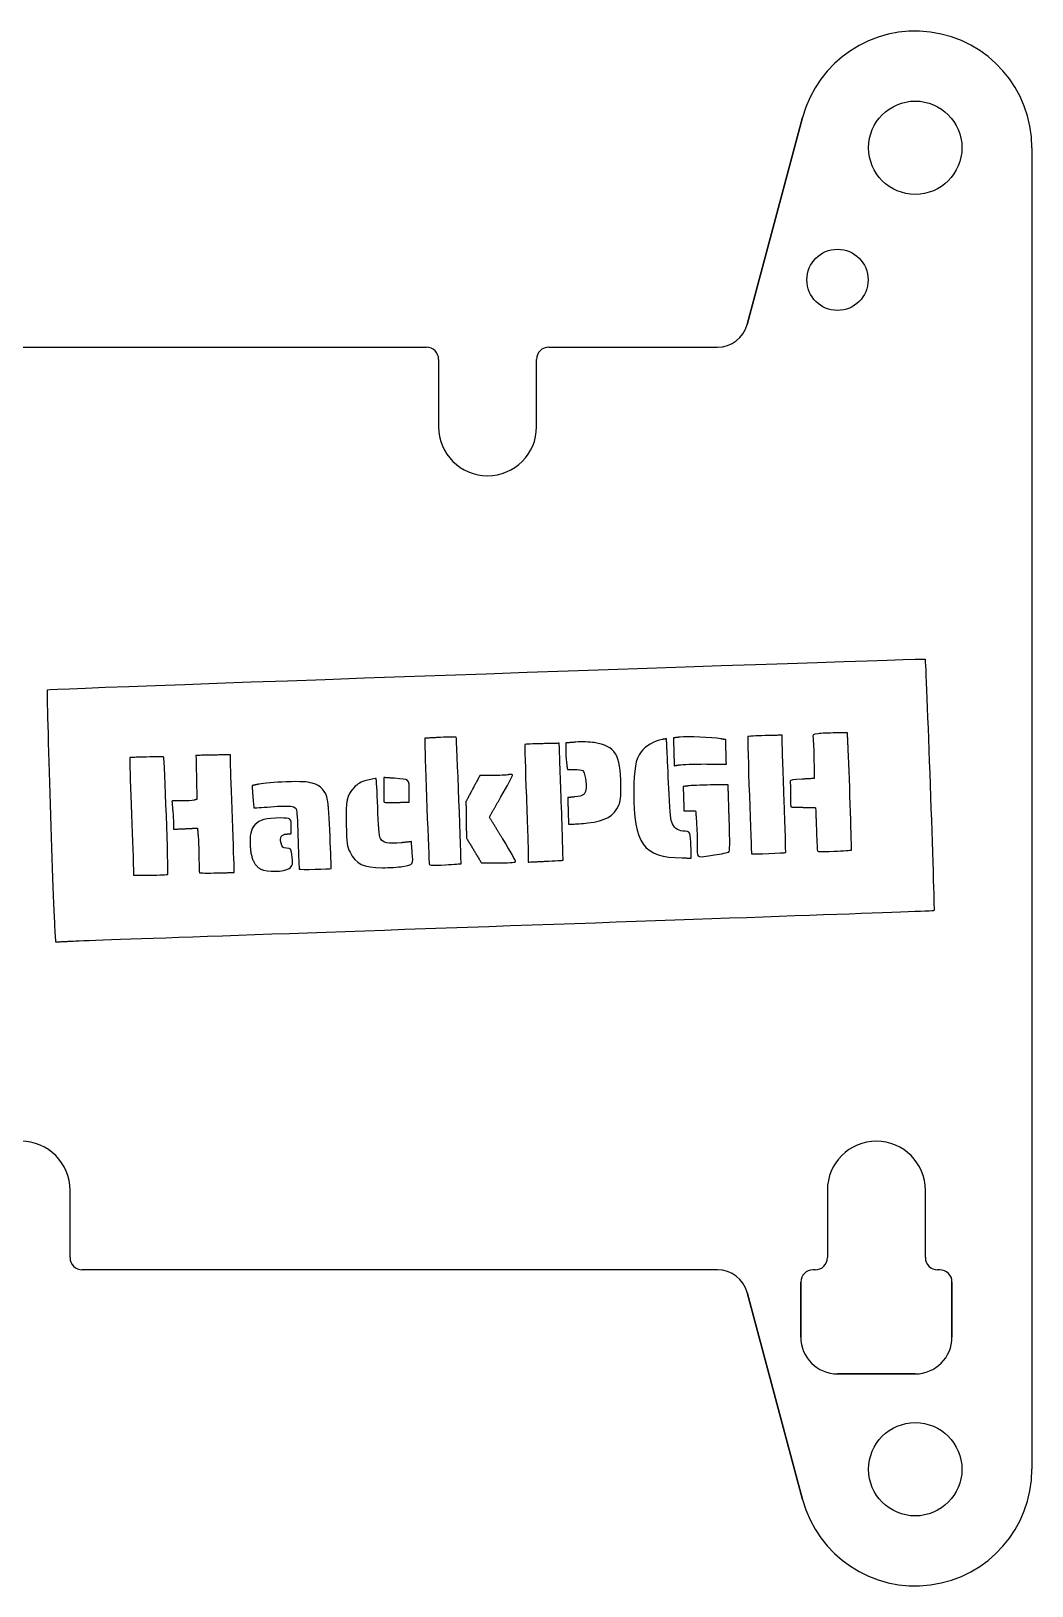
# Model space of a CAD drawing. Header units: millimetres. Extents: x -25.4 to 25.4, y -25.4 to 25.4.
# Drawn here: x -7.3 to 25.4, y -25.4 to 25.4 of the extents above; entities that cross this region are included whole.
import ezdxf

# ---------------------------------------------------------------- set-up
doc = ezdxf.new("R2010")
doc.units = ezdxf.units.MM
doc.layers.add('Fillet001', color=7, linetype='CONTINUOUS')
doc.layers.add('Sketch003', color=7, linetype='CONTINUOUS')

msp = doc.modelspace()

# ---------------------------------------------------------------- linework, layer by layer
at = {"layer": 'Fillet001'}
for p, q in [((16.098, 15.813, 0.01), (17.91, 22.576, 0.01)), ((17.91, 22.576, 2.81), (16.098, 15.813, 2.81)), ((17.91, 22.576, 2.81), (16.098, 15.813, 2.81)), ((16.098, 15.813, 0.01), (17.91, 22.576, 0.01)), ((17.91, 22.576, 2.81), (17.91, 22.576, 0.01)), ((17.91, 22.576, 2.81), (17.91, 22.576, 0.01)), ((23.114, 21.59, 2.81), (23.114, 21.59, 0.01)), ((23.114, 21.59, 2.81), (23.114, 21.59, 0.01)), ((25.4, 21.59, 0.01), (25.4, -21.59, 0.01)), ((25.4, 21.59, 2.81), (25.4, -21.59, 2.81)), ((25.4, 21.59, 2.81), (25.4, 21.59, 0.01)), ((25.4, 21.59, 0.01), (25.4, -21.59, 0.01)), ((25.4, 21.59, 2.81), (25.4, 21.59, 0.01)), ((25.4, 21.59, 2.81), (25.4, -21.59, 2.81)), ((20.05, 17.272, 2.81), (20.05, 17.272, 0.01)), ((20.05, 17.272, 2.81), (20.05, 17.272, 0.01)), ((16.098, 15.813, 2.81), (16.098, 15.813, 0.01)), ((16.098, 15.813, 2.81), (16.098, 15.813, 0.01)), ((-15.132, 15.072, 0.01), (5.62, 15.072, 0.01)), ((-15.132, 15.072, 2.81), (5.62, 15.072, 2.81)), ((-15.132, 15.072, 0.01), (5.62, 15.072, 0.01)), ((-15.132, 15.072, 2.81), (5.62, 15.072, 2.81)), ((5.62, 15.072, 0.01), (5.62, 15.072, 2.81)), ((5.62, 15.072, 0.01), (5.62, 15.072, 2.81)), ((9.62, 15.072, 0.01), (15.132, 15.072, 0.01)), ((9.62, 15.072, 2.81), (15.132, 15.072, 2.81)), ((9.62, 15.072, 0.01), (9.62, 15.072, 2.81)), ((9.62, 15.072, 0.01), (15.132, 15.072, 0.01)), ((9.62, 15.072, 0.01), (9.62, 15.072, 2.81)), ((9.62, 15.072, 2.81), (15.132, 15.072, 2.81)), ((15.132, 15.072, 2.81), (15.132, 15.072, 0.01)), ((15.132, 15.072, 2.81), (15.132, 15.072, 0.01)), ((6.02, 14.672, 0.01), (6.02, 12.472, 0.01)), ((6.02, 14.672, 0.01), (6.02, 14.672, 2.81)), ((6.02, 14.672, 2.81), (6.02, 12.472, 2.81)), ((6.02, 14.672, 0.01), (6.02, 12.472, 0.01)), ((6.02, 14.672, 0.01), (6.02, 14.672, 2.81)), ((6.02, 14.672, 2.81), (6.02, 12.472, 2.81)), ((9.22, 12.472, 0.01), (9.22, 14.672, 0.01)), ((9.22, 12.472, 2.81), (9.22, 14.672, 2.81)), ((9.22, 12.472, 0.01), (9.22, 14.672, 0.01)), ((9.22, 14.672, 0.01), (9.22, 14.672, 2.81)), ((9.22, 12.472, 2.81), (9.22, 14.672, 2.81)), ((9.22, 14.672, 0.01), (9.22, 14.672, 2.81)), ((6.02, 12.472, 0.01), (6.02, 12.472, 2.81)), ((6.02, 12.472, 0.01), (6.02, 12.472, 2.81)), ((9.22, 12.472, 0.01), (9.22, 12.472, 2.81)), ((9.22, 12.472, 0.01), (9.22, 12.472, 2.81)), ((-6.02, -14.672, 0.01), (-6.02, -12.472, 0.01)), ((-6.02, -14.672, 2.81), (-6.02, -12.472, 2.81)), ((-6.02, -12.472, 0.01), (-6.02, -12.472, 2.81)), ((-6.02, -14.672, 0.01), (-6.02, -12.472, 0.01)), ((-6.02, -12.472, 0.01), (-6.02, -12.472, 2.81)), ((-6.02, -14.672, 2.81), (-6.02, -12.472, 2.81)), ((18.72, -12.472, 0.01), (18.72, -14.672, 0.01)), ((18.72, -12.472, 2.81), (18.72, -14.672, 2.81)), ((18.72, -12.472, 0.01), (18.72, -12.472, 2.81)), ((18.72, -12.472, 0.01), (18.72, -14.672, 0.01)), ((18.72, -12.472, 0.01), (18.72, -12.472, 2.81)), ((18.72, -12.472, 2.81), (18.72, -14.672, 2.81)), ((21.92, -14.672, 0.01), (21.92, -12.472, 0.01)), ((21.92, -14.672, 2.81), (21.92, -12.472, 2.81)), ((21.92, -14.672, 0.01), (21.92, -12.472, 0.01)), ((21.92, -12.472, 0.01), (21.92, -12.472, 2.81)), ((21.92, -14.672, 2.81), (21.92, -12.472, 2.81)), ((21.92, -12.472, 0.01), (21.92, -12.472, 2.81)), ((-6.02, -14.672, 0.01), (-6.02, -14.672, 2.81)), ((-6.02, -14.672, 0.01), (-6.02, -14.672, 2.81)), ((18.72, -14.672, 0.01), (18.72, -14.672, 2.81)), ((18.72, -14.672, 0.01), (18.72, -14.672, 2.81)), ((21.92, -14.672, 0.01), (21.92, -14.672, 2.81)), ((21.92, -14.672, 0.01), (21.92, -14.672, 2.81)), ((15.132, -15.072, 0.01), (-5.62, -15.072, 0.01)), ((15.132, -15.072, 2.81), (-5.62, -15.072, 2.81)), ((-5.62, -15.072, 0.01), (-5.62, -15.072, 2.81)), ((15.132, -15.072, 0.01), (-5.62, -15.072, 0.01)), ((-5.62, -15.072, 0.01), (-5.62, -15.072, 2.81)), ((15.132, -15.072, 2.81), (-5.62, -15.072, 2.81)), ((15.132, -15.072, 2.81), (15.132, -15.072, 0.01)), ((15.132, -15.072, 2.81), (15.132, -15.072, 0.01)), ((18.32, -15.072, 0.01), (18.25, -15.072, 0.01)), ((18.32, -15.072, 2.81), (18.25, -15.072, 2.81)), ((18.32, -15.072, 0.01), (18.25, -15.072, 0.01)), ((18.25, -15.072, 2.81), (18.25, -15.072, 0.01)), ((18.32, -15.072, 2.81), (18.25, -15.072, 2.81)), ((18.25, -15.072, 2.81), (18.25, -15.072, 0.01)), ((18.32, -15.072, 0.01), (18.32, -15.072, 2.81)), ((18.32, -15.072, 0.01), (18.32, -15.072, 2.81)), ((22.39, -15.072, 0.01), (22.32, -15.072, 0.01)), ((22.39, -15.072, 2.81), (22.32, -15.072, 2.81)), ((22.39, -15.072, 0.01), (22.32, -15.072, 0.01)), ((22.32, -15.072, 0.01), (22.32, -15.072, 2.81)), ((22.39, -15.072, 2.81), (22.32, -15.072, 2.81)), ((22.32, -15.072, 0.01), (22.32, -15.072, 2.81)), ((22.39, -15.072, 2.81), (22.39, -15.072, 0.01)), ((22.39, -15.072, 2.81), (22.39, -15.072, 0.01)), ((17.85, -15.472, 0.01), (17.85, -17.272, 0.01)), ((17.85, -17.272, 2.81), (17.85, -15.472, 2.81)), ((17.85, -17.272, 2.81), (17.85, -15.472, 2.81)), ((17.85, -15.472, 2.81), (17.85, -15.472, 0.01)), ((17.85, -15.472, 0.01), (17.85, -17.272, 0.01)), ((17.85, -15.472, 2.81), (17.85, -15.472, 0.01)), ((22.79, -17.272, 0.01), (22.79, -15.472, 0.01)), ((22.79, -15.472, 2.81), (22.79, -17.272, 2.81)), ((22.79, -15.472, 2.81), (22.79, -15.472, 0.01)), ((22.79, -15.472, 2.81), (22.79, -17.272, 2.81)), ((22.79, -15.472, 2.81), (22.79, -15.472, 0.01)), ((22.79, -17.272, 0.01), (22.79, -15.472, 0.01)), ((16.098, -15.813, 0.01), (17.91, -22.576, 0.01)), ((17.91, -22.576, 2.81), (16.098, -15.813, 2.81)), ((17.91, -22.576, 2.81), (16.098, -15.813, 2.81)), ((16.098, -15.813, 2.81), (16.098, -15.813, 0.01)), ((16.098, -15.813, 0.01), (17.91, -22.576, 0.01)), ((16.098, -15.813, 2.81), (16.098, -15.813, 0.01)), ((17.85, -17.272, 2.81), (17.85, -17.272, 0.01)), ((17.85, -17.272, 2.81), (17.85, -17.272, 0.01)), ((22.79, -17.272, 2.81), (22.79, -17.272, 0.01)), ((22.79, -17.272, 2.81), (22.79, -17.272, 0.01)), ((19.05, -18.472, 0.01), (21.59, -18.472, 0.01)), ((21.59, -18.472, 2.81), (19.05, -18.472, 2.81)), ((21.59, -18.472, 2.81), (19.05, -18.472, 2.81)), ((19.05, -18.472, 2.81), (19.05, -18.472, 0.01)), ((19.05, -18.472, 0.01), (21.59, -18.472, 0.01)), ((19.05, -18.472, 2.81), (19.05, -18.472, 0.01)), ((21.59, -18.472, 2.81), (21.59, -18.472, 0.01)), ((21.59, -18.472, 2.81), (21.59, -18.472, 0.01)), ((23.114, -21.59, 2.81), (23.114, -21.59, 0.01)), ((23.114, -21.59, 2.81), (23.114, -21.59, 0.01)), ((25.4, -21.59, 2.81), (25.4, -21.59, 0.01)), ((25.4, -21.59, 2.81), (25.4, -21.59, 0.01)), ((17.91, -22.576, 2.81), (17.91, -22.576, 0.01)), ((17.91, -22.576, 2.81), (17.91, -22.576, 0.01))]:
    msp.add_line(p, q, dxfattribs=at)
for centre, radius in [((21.59, 21.59, 0.01), 1.524), ((21.59, 21.59, 2.81), 1.524), ((21.59, 21.59, 2.81), 1.524), ((21.59, 21.59, 0.01), 1.524), ((19.05, 17.272, 0.01), 1), ((19.05, 17.272, 2.81), 1), ((19.05, 17.272, 2.81), 1), ((19.05, 17.272, 0.01), 1), ((21.59, -21.59, 0.01), 1.524), ((21.59, -21.59, 2.81), 1.524), ((21.59, -21.59, 2.81), 1.524), ((21.59, -21.59, 0.01), 1.524)]:
    msp.add_circle(centre, radius, dxfattribs=at)
for centre, radius, start, end in [((21.59, 21.59, 0.01), 3.81, 0, 165), ((21.59, 21.59, 2.81), 3.81, 0, 165), ((21.59, 21.59, 2.81), 3.81, 0, 165), ((21.59, 21.59, 0.01), 3.81, 0, 165), ((15.132, 16.072, 0.01), 1, -90, -15), ((15.132, 16.072, 2.81), 1, -90, -15), ((15.132, 16.072, 2.81), 1, -90, -15), ((15.132, 16.072, 0.01), 1, -90, -15), ((5.62, 14.672, 0.01), 0.4, 0, 90), ((5.62, 14.672, 0.01), 0.4, 0, 90), ((5.62, 14.672, 2.81), 0.4, 0, 90), ((5.62, 14.672, 2.81), 0.4, 0, 90), ((9.62, 14.672, 0.01), 0.4, 90, 180), ((9.62, 14.672, 2.81), 0.4, 90, 180), ((9.62, 14.672, 0.01), 0.4, 90, 180), ((9.62, 14.672, 2.81), 0.4, 90, 180), ((7.62, 12.472, 0.01), 1.6, 180, 0), ((7.62, 12.472, 2.81), 1.6, 180, 0), ((7.62, 12.472, 0.01), 1.6, 180, 0), ((7.62, 12.472, 2.81), 1.6, 180, 0), ((-7.62, -12.472, 0.01), 1.6, 0, 180), ((-7.62, -12.472, 2.81), 1.6, 0, 180), ((-7.62, -12.472, 0.01), 1.6, 0, 180), ((-7.62, -12.472, 2.81), 1.6, 0, 180), ((20.32, -12.472, 0.01), 1.6, 0, 180), ((20.32, -12.472, 2.81), 1.6, 0, 180), ((20.32, -12.472, 0.01), 1.6, 0, 180), ((20.32, -12.472, 2.81), 1.6, 0, 180), ((-5.62, -14.672, 0.01), 0.4, 180, -90), ((-5.62, -14.672, 2.81), 0.4, 180, -90), ((-5.62, -14.672, 0.01), 0.4, 180, -90), ((-5.62, -14.672, 2.81), 0.4, 180, -90), ((18.32, -14.672, 0.01), 0.4, -90, 0), ((18.32, -14.672, 2.81), 0.4, -90, 0), ((18.32, -14.672, 0.01), 0.4, -90, 0), ((18.32, -14.672, 2.81), 0.4, -90, 0), ((22.32, -14.672, 0.01), 0.4, 180, -90), ((22.32, -14.672, 2.81), 0.4, 180, -90), ((22.32, -14.672, 0.01), 0.4, 180, -90), ((22.32, -14.672, 2.81), 0.4, 180, -90), ((15.132, -16.072, 0.01), 1, 15, 90), ((15.132, -16.072, 2.81), 1, 15, 90), ((15.132, -16.072, 2.81), 1, 15, 90), ((15.132, -16.072, 0.01), 1, 15, 90), ((18.25, -15.472, 0.01), 0.4, 90, 180), ((18.25, -15.472, 2.81), 0.4, 90, 180), ((18.25, -15.472, 2.81), 0.4, 90, 180), ((18.25, -15.472, 0.01), 0.4, 90, 180), ((22.39, -15.472, 0.01), 0.4, 0, 90), ((22.39, -15.472, 2.81), 0.4, 0, 90), ((22.39, -15.472, 2.81), 0.4, 0, 90), ((22.39, -15.472, 0.01), 0.4, 0, 90), ((19.05, -17.272, 0.01), 1.2, 180, -90), ((19.05, -17.272, 2.81), 1.2, 180, -90), ((19.05, -17.272, 2.81), 1.2, 180, -90), ((19.05, -17.272, 0.01), 1.2, 180, -90), ((21.59, -17.272, 0.01), 1.2, -90, 0), ((21.59, -17.272, 2.81), 1.2, -90, 0), ((21.59, -17.272, 2.81), 1.2, -90, 0), ((21.59, -17.272, 0.01), 1.2, -90, 0), ((21.59, -21.59, 0.01), 3.81, -165, 0), ((21.59, -21.59, 2.81), 3.81, -165, 0), ((21.59, -21.59, 2.81), 3.81, -165, 0), ((21.59, -21.59, 0.01), 3.81, -165, 0)]:
    msp.add_arc(centre, radius, start, end, dxfattribs=at)
at = {"layer": 'Sketch003'}
for points, degree in [([(-6.758, 3.88), (-6.723, 3.915), (21.876, 4.912), (21.909, 4.88)], 3), ([(21.909, 4.88), (21.938, 4.851), (22.229, -3.316), (22.202, -3.342)], 3), ([(-6.504, -4.056), (-6.55, -3.452), (-6.783, 3.855), (-6.758, 3.88)], 3), ([(5.574, 2.095), (5.573, 1.698), (5.7, -1.76), (5.717, -1.813)], 3), ([(5.575, 2.297), (5.574, 2.095)], 1), ([(6.08, 2.321), (5.575, 2.297)], 1), ([(6.597, 2.332), (6.59, 2.339), (6.357, 2.334), (6.08, 2.321)], 3), ([(6.752, -1.804), (6.764, -1.793), (6.61, 2.319), (6.597, 2.332)], 3), ([(8.837, 2.091), (8.829, 2.084), (8.852, 1.313), (8.886, 0.378)], 3), ([(9.405, 2.117), (9.1, 2.11), (8.844, 2.099), (8.837, 2.091)], 3), ([(9.96, 2.13), (9.405, 2.117)], 1), ([(10.027, 0.226), (9.96, 2.13)], 1), ([(10.506, 2.168), (10.179, 2.141)], 1), ([(10.179, 2.141), (10.179, 1.858)], 1), ([(11.106, 2.151), (10.948, 2.177), (10.696, 2.184), (10.506, 2.168)], 3), ([(11.975, 0.761), (11.97, 1.757), (11.792, 2.041), (11.106, 2.151)], 3), ([(13.32, 2.255), (13.078, 2.216), (12.752, 2.025), (12.632, 1.852)], 3), ([(13.464, 2.278), (13.32, 2.255)], 1), ([(13.487, 1.788), (13.464, 2.278)], 1), ([(13.908, 2.333), (13.691, 2.306)], 1), ([(13.691, 2.306), (13.703, 1.851)], 1), ([(15.239, 2.276), (14.96, 2.326), (14.132, 2.361), (13.908, 2.333)], 3), ([(15.398, 2.248), (15.239, 2.276)], 1), ([(15.409, 1.85), (15.398, 2.248)], 1), ([(16.119, 2.349), (16.103, 2.332), (16.229, -1.474), (16.246, -1.484)], 3), ([(16.691, 2.382), (16.387, 2.374), (16.129, 2.36), (16.119, 2.349)], 3), ([(17.243, 2.394), (16.691, 2.382)], 1), ([(17.243, 2.203), (17.243, 2.394)], 1), ([(17.306, 0.292), (17.271, 1.238), (17.243, 2.098), (17.243, 2.203)], 3), ([(18.416, 2.442), (18.232, 2.417), (18.229, 2.414), (18.25, 2.293)], 3), ([(18.25, 2.293), (18.262, 2.226), (18.276, 1.902), (18.281, 1.575)], 3), ([(18.989, 2.468), (18.777, 2.468), (18.519, 2.456), (18.416, 2.442)], 3), ([(19.375, 2.468), (18.989, 2.468)], 1), ([(19.4, 1.922), (19.375, 2.468)], 1), ([(-3.523, 1.682), (-4.069, 1.666)], 1), ([(-4.069, 1.666), (-4.068, 1.502)], 1), ([(-2.958, 1.682), (-2.969, 1.691), (-3.223, 1.69), (-3.523, 1.682)], 3), ([(-2.825, -2.146), (-2.801, -2.107), (-2.932, 1.663), (-2.958, 1.682)], 3), ([(-1.341, 1.745), (-1.906, 1.734)], 1), ([(-1.906, 1.734), (-1.891, 1.015)], 1), ([(-0.775, 1.756), (-1.341, 1.745)], 1), ([(-0.774, 1.467), (-0.775, 1.756)], 1), ([(10.179, 1.858), (10.179, 1.702), (10.191, 1.508), (10.204, 1.426)], 3), ([(12.632, 1.852), (12.451, 1.591), (12.398, 1.299), (12.398, 0.561)], 3), ([(13.548, 0.473), (13.528, 0.926), (13.5, 1.518), (13.487, 1.788)], 3), ([(13.703, 1.851), (13.716, 1.396)], 1), ([(15.42, 1.452), (15.409, 1.85)], 1), ([(18.281, 1.575), (18.291, 0.98)], 1), ([(19.502, -1.357), (19.517, -1.343), (19.45, 0.839), (19.4, 1.922)], 3), ([(-4.068, 1.502), (-4.067, 1.411), (-4.041, 0.649), (-4.01, -0.191)], 3), ([(-0.716, -0.33), (-0.747, 0.499), (-0.774, 1.308), (-0.774, 1.467)], 3), ([(7.368, 1.079), (7.14, 0.652)], 1), ([(7.776, 1.079), (7.368, 1.079)], 1), ([(8.308, 1.104), (8.24, 1.09), (8.001, 1.079), (7.776, 1.079)], 3), ([(8.055, 0.378), (8.262, 0.74), (8.433, 1.057), (8.433, 1.082)], 3), ([(8.433, 1.082), (8.432, 1.128), (8.308, 1.104)], 2), ([(10.204, 1.426), (10.229, 1.277)], 1), ([(10.229, 1.277), (10.452, 1.277)], 1), ([(10.452, 1.277), (10.575, 1.276), (10.7, 1.26), (10.731, 1.241)], 3), ([(10.731, 1.241), (10.797, 1.198), (10.861, 0.793), (10.828, 0.614)], 3), ([(13.716, 1.396), (13.882, 1.426)], 1), ([(13.882, 1.426), (13.973, 1.442), (14.357, 1.455), (14.734, 1.454)], 3), ([(14.734, 1.454), (15.42, 1.452)], 1), ([(14.734, 1.454), (14.734, 1.454)], 1), ([(-1.891, 1.015), (-1.876, 0.297)], 1), ([(0.162, 0.798), (-0.072, 0.748)], 1), ([(-0.072, 0.748), (-0.049, 0.393)], 1), ([(1.033, 0.869), (0.683, 0.858), (0.291, 0.826), (0.162, 0.798)], 3), ([(1.892, 0.826), (1.713, 0.878), (1.55, 0.886), (1.033, 0.869)], 3), ([(2.396, 0.277), (2.338, 0.569), (2.178, 0.743), (1.892, 0.826)], 3), ([(3.249, 0.673), (3.014, 0.423), (2.984, 0.279), (3.002, -0.529)], 3), ([(3.693, 0.921), (3.461, 0.863), (3.392, 0.824), (3.249, 0.673)], 3), ([(3.982, 0.978), (3.974, 0.985), (3.844, 0.96), (3.693, 0.921)], 3), ([(4.031, 0.045), (4.012, 0.551), (3.99, 0.97), (3.982, 0.978)], 3), ([(4.577, 0.986), (4.226, 1.011)], 1), ([(4.226, 1.011), (4.226, 0.615)], 1), ([(4.226, 0.615), (4.226, 0.397), (4.233, 0.211), (4.242, 0.202)], 3), ([(5.059, 0.561), (5.059, 0.972), (5.083, 0.95), (4.577, 0.986)], 3), ([(5.059, 0.211), (5.059, 0.561)], 1), ([(7.14, 0.652), (6.913, 0.225)], 1), ([(10.828, 0.614), (10.797, 0.442), (10.746, 0.408), (10.472, 0.38)], 3), ([(11.909, 0.106), (11.962, 0.229), (11.976, 0.378), (11.975, 0.761)], 3), ([(12.398, 0.561), (12.398, -1.18), (12.698, -1.593), (13.979, -1.615)], 3), ([(14.167, 0.737), (14.009, 0.716)], 1), ([(14.009, 0.716), (14.021, 0.322)], 1), ([(14.902, 0.768), (14.585, 0.763), (14.255, 0.749), (14.167, 0.737)], 3), ([(15.477, 0.777), (14.902, 0.768)], 1), ([(15.511, -0.307), (15.477, 0.777)], 1), ([(17.896, 0.96), (17.614, 0.946), (17.502, 0.926), (17.505, 0.89)], 3), ([(17.505, 0.89), (17.507, 0.863), (17.512, 0.663), (17.515, 0.445)], 3), ([(18.291, 0.98), (17.896, 0.96)], 1), ([(-2.378, 0.246), (-2.692, 0.245)], 1), ([(-2.692, 0.245), (-2.666, -0.058)], 1), ([(-1.97, 0.272), (-2.022, 0.258), (-2.206, 0.246), (-2.378, 0.246)], 3), ([(-1.876, 0.297), (-1.97, 0.272)], 1), ([(-0.049, 0.393), (-0.036, 0.198), (-0.02, 0.033), (-0.013, 0.026)], 3), ([(-0.013, 0.026), (-0.006, 0.019), (0.241, 0.032), (0.535, 0.056)], 3), ([(0.535, 0.056), (1.193, 0.11), (1.354, 0.087), (1.383, -0.064)], 3), ([(2.506, -1.962), (2.531, -1.943), (2.43, 0.108), (2.396, 0.277)], 3), ([(4.117, -0.98), (4.085, -0.913), (4.054, -0.542), (4.031, 0.045)], 3), ([(4.242, 0.202), (4.251, 0.193), (4.439, 0.191), (4.659, 0.198)], 3), ([(4.659, 0.198), (5.059, 0.211)], 1), ([(6.913, 0.225), (6.921, -0.37)], 1), ([(7.677, -0.282), (8.055, 0.378)], 1), ([(8.886, 0.378), (8.92, -0.557), (8.949, -1.419), (8.948, -1.537)], 3), ([(10.084, -1.688), (10.09, -1.683), (10.064, -0.821), (10.027, 0.226)], 3), ([(10.472, 0.38), (10.238, 0.355)], 1), ([(10.238, 0.355), (10.251, -0.077)], 1), ([(10.899, -0.471), (11.46, -0.412), (11.761, -0.24), (11.909, 0.106)], 3), ([(13.658, -0.499), (13.6, -0.38), (13.579, -0.19), (13.548, 0.473)], 3), ([(14.021, 0.322), (14.034, -0.072)], 1), ([(17.356, -1.44), (17.363, -1.433), (17.341, -0.654), (17.306, 0.292)], 3), ([(17.515, 0.445), (17.521, 0.05)], 1), ([(17.521, 0.05), (17.928, 0.038)], 1), ([(17.928, 0.038), (18.335, 0.027)], 1), ([(18.335, 0.027), (18.359, -0.628)], 1), ([(-4.01, -0.191), (-3.978, -1.032), (-3.952, -1.822), (-3.951, -1.947)], 3), ([(-2.666, -0.058), (-2.652, -0.225), (-2.64, -0.433), (-2.64, -0.52)], 3), ([(-0.657, -1.965), (-0.658, -1.895), (-0.684, -1.16), (-0.716, -0.33)], 3), ([(0.85, -0.31), (0.385, -0.31), (0.164, -0.369), (0.022, -0.531)], 3), ([(1.209, -0.629), (1.209, -0.316), (1.203, -0.31), (0.85, -0.31)], 3), ([(1.383, -0.064), (1.394, -0.123), (1.416, -0.573), (1.43, -1.064)], 3), ([(6.921, -0.37), (6.929, -0.965)], 1), ([(8.115, -0.992), (7.677, -0.282)], 1), ([(10.251, -0.077), (10.263, -0.509)], 1), ([(10.263, -0.509), (10.409, -0.508)], 1), ([(10.409, -0.508), (10.49, -0.508), (10.71, -0.491), (10.899, -0.471)], 3), ([(10.899, -0.471), (10.899, -0.471)], 1), ([(14.073, -0.746), (13.869, -0.745), (13.742, -0.67), (13.658, -0.499)], 3), ([(14.034, -0.072), (14.224, -0.072)], 1), ([(14.224, -0.072), (14.414, -0.072)], 1), ([(14.414, -0.072), (14.439, -0.376)], 1), ([(14.439, -0.376), (14.453, -0.543), (14.465, -0.882), (14.465, -1.13)], 3), ([(15.496, -1.422), (15.535, -1.398), (15.538, -1.164), (15.511, -0.307)], 3), ([(-2.64, -0.52), (-2.64, -0.678)], 1), ([(-2.64, -0.678), (-2.249, -0.659)], 1), ([(-2.249, -0.659), (-1.857, -0.64)], 1), ([(-1.857, -0.64), (-1.832, -0.938)], 1), ([(-1.832, -0.938), (-1.818, -1.101), (-1.807, -1.426), (-1.807, -1.659)], 3), ([(0.022, -0.531), (-0.121, -0.694), (-0.155, -0.855), (-0.132, -1.258)], 3), ([(0.874, -1.131), (0.825, -0.932), (0.878, -0.85), (1.065, -0.834)], 3), ([(1.065, -0.834), (1.209, -0.821)], 1), ([(1.209, -0.821), (1.209, -0.629)], 1), ([(3.002, -0.529), (3.015, -1.172), (3.021, -1.214), (3.127, -1.431)], 3), ([(4.796, -1.12), (4.381, -1.166), (4.187, -1.126), (4.117, -0.98)], 3), ([(6.929, -0.965), (7.175, -1.372)], 1), ([(8.531, -1.741), (8.543, -1.72), (8.356, -1.383), (8.115, -0.992)], 3), ([(14.241, -0.896), (14.218, -0.756), (14.208, -0.747), (14.073, -0.746)], 3), ([(14.266, -1.332), (14.266, -1.174), (14.255, -0.978), (14.241, -0.896)], 3), ([(18.359, -0.628), (18.372, -0.988), (18.386, -1.314), (18.389, -1.352)], 3), ([(-0.132, -1.258), (-0.1, -1.812), (0.217, -1.986)], 2), ([(1.055, -1.295), (0.925, -1.284), (0.908, -1.268), (0.874, -1.131)], 3), ([(1.224, -1.489), (1.2, -1.314), (1.194, -1.306), (1.055, -1.295)], 3), ([(1.14, -1.961), (1.257, -1.883), (1.269, -1.816), (1.224, -1.489)], 3), ([(1.43, -1.064), (1.445, -1.556), (1.463, -1.968), (1.47, -1.981)], 3), ([(3.127, -1.431), (3.315, -1.814), (3.558, -1.93), (4.183, -1.935)], 3), ([(5.131, -1.083), (4.796, -1.12)], 1), ([(4.84, -1.895), (5.199, -1.833), (5.192, -1.843), (5.159, -1.436)], 3), ([(5.159, -1.436), (5.131, -1.083)], 1), ([(7.175, -1.372), (7.42, -1.779)], 1), ([(14.267, -1.62), (14.266, -1.332)], 1), ([(14.465, -1.13), (14.465, -1.655), (14.406, -1.615), (15.037, -1.517)], 3), ([(15.037, -1.517), (15.262, -1.482), (15.468, -1.439), (15.496, -1.422)], 3), ([(15.037, -1.517), (15.037, -1.517)], 1), ([(16.246, -1.484), (16.261, -1.493), (17.344, -1.45), (17.356, -1.44)], 3), ([(17.356, -1.44), (17.356, -1.44)], 1), ([(18.389, -1.352), (18.394, -1.415), (18.439, -1.419), (18.94, -1.396)], 3), ([(18.94, -1.396), (19.24, -1.382), (19.493, -1.365), (19.502, -1.357)], 3), ([(19.502, -1.357), (19.502, -1.357)], 1), ([(-3.951, -1.947), (-3.95, -2.176)], 1), ([(-1.807, -1.659), (-1.807, -1.892), (-1.799, -2.091), (-1.79, -2.1)], 3), ([(-0.656, -2.092), (-0.657, -1.965)], 1), ([(0.217, -1.986), (0.402, -2.087), (0.972, -2.071), (1.14, -1.961)], 3), ([(1.14, -1.961), (1.14, -1.961)], 1), ([(1.47, -1.981), (1.482, -2), (2.48, -1.982), (2.506, -1.962)], 3), ([(4.183, -1.935), (4.41, -1.936), (4.706, -1.918), (4.84, -1.895)], 3), ([(5.717, -1.813), (5.732, -1.858), (5.829, -1.862), (6.24, -1.839)], 3), ([(6.24, -1.839), (6.518, -1.823), (6.749, -1.808), (6.752, -1.804)], 3), ([(6.752, -1.804), (6.752, -1.804)], 1), ([(7.42, -1.779), (7.964, -1.779)], 1), ([(7.964, -1.779), (8.265, -1.779), (8.518, -1.762), (8.531, -1.741)], 3), ([(8.531, -1.741), (8.531, -1.741)], 1), ([(8.948, -1.537), (8.948, -1.751)], 1), ([(8.948, -1.751), (9.512, -1.724)], 1), ([(9.512, -1.724), (9.821, -1.71), (10.079, -1.693), (10.084, -1.688)], 3), ([(10.084, -1.688), (10.084, -1.688)], 1), ([(13.979, -1.615), (14.267, -1.62)], 1), ([(-3.95, -2.176), (-3.397, -2.176)], 1), ([(-3.397, -2.176), (-3.092, -2.176), (-2.835, -2.162), (-2.825, -2.146)], 3), ([(-2.825, -2.146), (-2.825, -2.146)], 1), ([(-1.79, -2.1), (-1.781, -2.109), (-1.522, -2.111), (-1.215, -2.104)], 3), ([(-1.215, -2.104), (-0.656, -2.092)], 1), ([(22.202, -3.342), (22.192, -3.351), (15.969, -3.574), (8.373, -3.838)], 3), ([(-6.481, -4.369), (-6.504, -4.056)], 1), ([(8.373, -3.838), (0.777, -4.102), (-5.673, -4.33), (-5.96, -4.343)], 3), ([(-5.96, -4.343), (-6.481, -4.369)], 1)]:
    msp.add_open_spline(points, degree=degree, dxfattribs=at)

doc.saveas('drawing.dxf')
